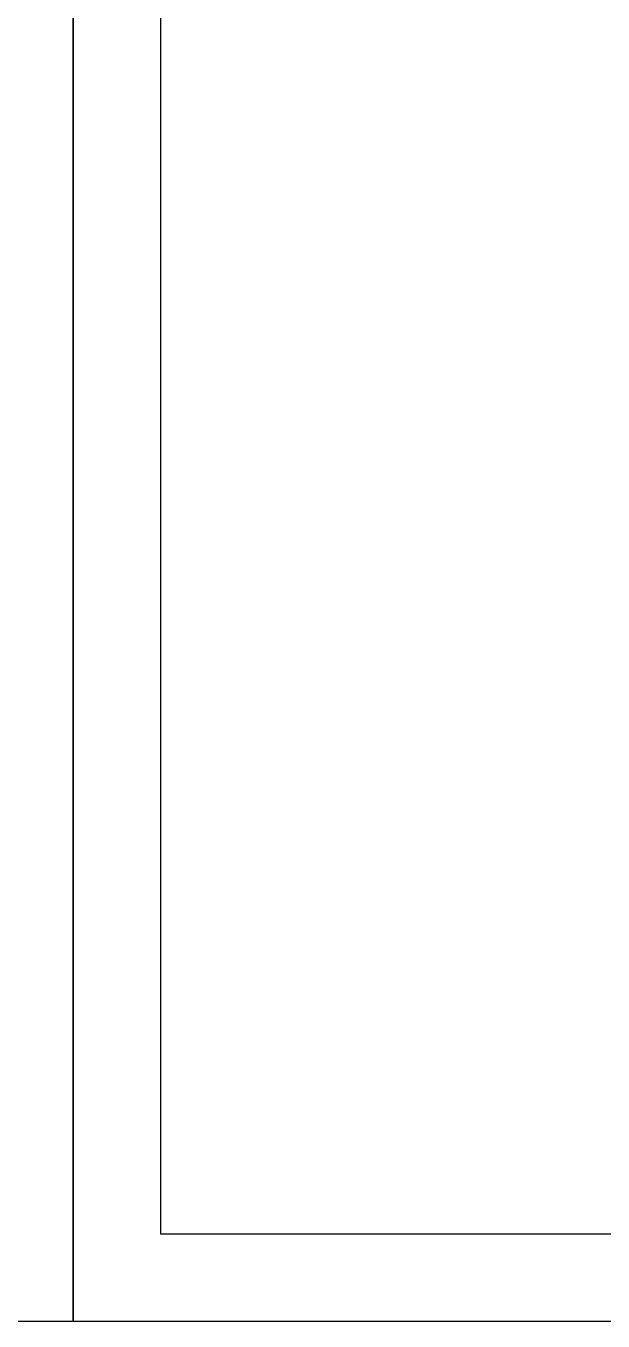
# Model space of a CAD drawing. Header units: millimetres. Extents: x 0 to 4378, y 0 to 2376.
# Drawn here: x 3776.4 to 3869.8, y 0 to 210 of the extents above; entities that cross this region are included whole.
import ezdxf
from ezdxf.enums import TextEntityAlignment as Align

# ---------------------------------------------------------------- set-up
doc = ezdxf.new("R2010")
doc.units = ezdxf.units.MM
doc.header["$LTSCALE"] = 0.2
doc.layers.add('05_Section Line', color=3, linetype='Continuous')
doc.styles.add('Rainbow-2.5 Style', font='malgunsl.ttf')
doc.styles.add('Rainbow-4.0 Style', font='malgunsl.ttf')

# ---------------------------------------------------------------- blocks, each defined once
blk = doc.blocks.new('A$C04cd0c3c1123')
blk.add_lwpolyline([(0, 0), (420, 0), (420, 297), (0, 297)], close=True)
at = {"linetype": 'Continuous', "style": 'Rainbow-2.5 Style'}
for tag, p in [('PART_NAME', (371.5, 54.62)), ('DRAWING_NO', (364.5, 45.87)), ('REV', (401.25, 45.87)), ('제도', (383.75, 37.06)), ('DATE_1', (401.25, 37.06)), ('SCALE', (340, 34.5)), ('MATERIAL', (361, 34.5)), ('검도', (383.75, 30.06)), ('DATE_2', (401.25, 30.06)), ('승인', (383.75, 23.06)), ('DATE_3', (401.25, 23.06)), ('REFERENCE', (361, 20.5)), ('PAGE', (383.75, 16.12))]:
    blk.add_attdef(tag, text='', height=2.5, dxfattribs=at).set_placement(p, align=Align.MIDDLE_CENTER)
blk = doc.blocks.new('A$C5c51ae111123')
blk.add_lwpolyline([(0, 0), (594, 0), (594, 420), (0, 420)], close=True)
at = {"layer": '05_Section Line', "linetype": 'Continuous'}
blk.add_lwpolyline([(579.86, 14.14), (579.86, 405.9), (14.14, 405.9), (14.14, 14.14)], close=True, dxfattribs=at)
at = {"linetype": 'Continuous', "style": 'Rainbow-4.0 Style'}
for tag, p in [('PART_NAME', (525.41, 77.26)), ('DRAWING_NO', (515.51, 64.88)), ('REV', (567.48, 64.88)), ('제도', (542.73, 52.41)), ('DATE_1', (567.48, 52.41)), ('SCALE', (480.86, 48.79)), ('MATERIAL', (510.56, 48.79)), ('검도', (542.73, 42.51)), ('DATE_2', (567.48, 42.51)), ('승인', (542.73, 32.61)), ('DATE_3', (567.48, 32.61)), ('REFERENCE', (510.56, 28.99)), ('PAGE', (542.73, 22.81))]:
    blk.add_attdef(tag, text='', height=3.54, dxfattribs=at).set_placement(p, align=Align.MIDDLE_CENTER)

msp = doc.modelspace()

# ---------------------------------------------------------------- block references
for name, p in [('A$C5c51ae111123', (3784, 0)), ('A$C04cd0c3c1123', (3364, 0))]:
    msp.add_blockref(name, p)

doc.saveas('drawing.dxf')
